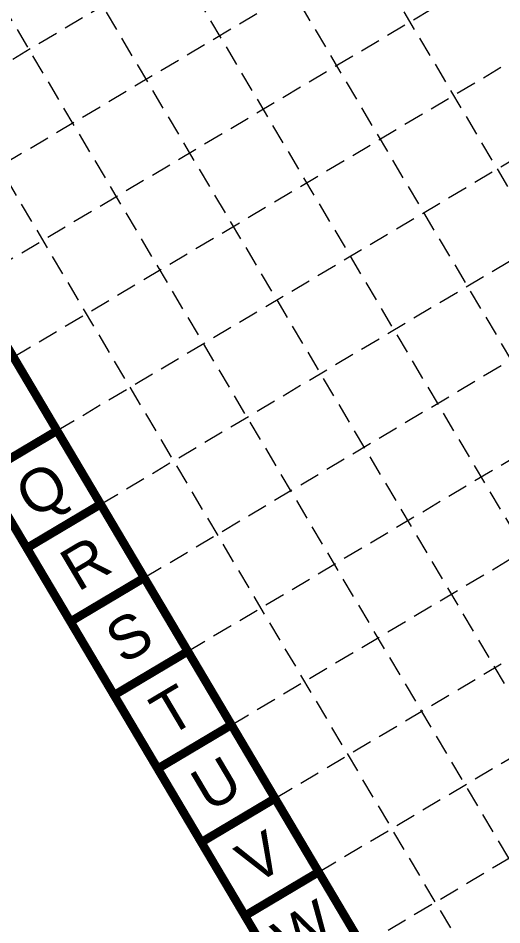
# Model space of a CAD drawing. Header units: inches. Extents: x 2527773 to 2531821, y 6906669 to 6910268.
# Drawn here: x 2528263 to 2528567, y 6907450 to 6908017 of the extents above; entities that cross this region are included whole.
import ezdxf
from ezdxf.enums import TextEntityAlignment as Align

# ---------------------------------------------------------------- set-up
doc = ezdxf.new("R2010")
doc.units = ezdxf.units.IN
doc.header["$MEASUREMENT"] = 0
doc.linetypes.add('HIDDEN', pattern=[0.009525, 0.00635, -0.003175])
doc.layers.add('BASE', color=7, linetype='Continuous')
doc.layers.add('GRID', color=254, linetype='HIDDEN')
doc.styles.get("Standard").update_dxf_attribs({"font": 'ARIAL.TTF'})

msp = doc.modelspace()

# ---------------------------------------------------------------- linework, layer by layer
at = {"layer": 'BASE', "const_width": 5.36}
for points in [[(2528870.47, 6906672.72), (2531817.24, 6908422.65), (2530723.54, 6910264.38), (2527776.77, 6908514.46)], [(2528889.08, 6906746.04), (2531744.04, 6908441.33), (2530704.89, 6910191.06), (2527850.59, 6908496.12)]]:
    msp.add_lwpolyline(points, close=True, dxfattribs=at)
for points in [[(2528287.63, 6907759.06), (2528241.59, 6907731.72)], [(2528314.98, 6907713.02), (2528268.93, 6907685.68)], [(2528342.32, 6907666.98), (2528296.28, 6907639.63)], [(2528369.66, 6907620.93), (2528323.62, 6907593.59)], [(2528397, 6907574.89), (2528350.96, 6907547.55)], [(2528424.35, 6907528.85), (2528378.3, 6907501.5)], [(2528451.69, 6907482.8), (2528405.65, 6907455.46)]]:
    msp.add_lwpolyline(points, dxfattribs=at)
at = {"layer": 'GRID', "color": 252, "linetype": 'HIDDEN', "lineweight": 0, "ltscale": 2000}
for p, q in [((2528178.26, 6907943.24), (2531032.95, 6909638.48)), ((2528205.61, 6907897.19), (2531060.29, 6909592.43)), ((2528232.95, 6907851.15), (2531087.63, 6909546.39)), ((2528260.29, 6907805.11), (2531114.98, 6909500.35)), ((2528287.63, 6907759.06), (2531142.32, 6909454.3)), ((2528314.98, 6907713.02), (2531169.66, 6909408.26)), ((2528342.32, 6907666.98), (2531197, 6909362.22)), ((2528369.66, 6907620.93), (2531224.35, 6909316.17)), ((2528397, 6907574.89), (2531251.69, 6909270.13)), ((2528424.35, 6907528.85), (2531279.03, 6909224.09)), ((2528451.69, 6907482.8), (2531306.37, 6909178.04)), ((2528479.03, 6907436.76), (2531333.72, 6909132)), ((2528126, 6908660.16), (2529083.37, 6907048)), ((2528079.96, 6908632.82), (2529037.33, 6907020.66)), ((2528033.91, 6908605.47), (2528991.28, 6906993.32)), ((2527987.87, 6908578.13), (2528945.24, 6906965.97)), ((2527941.83, 6908550.79), (2528899.2, 6906938.63)), ((2527895.78, 6908523.45), (2528853.15, 6906911.29))]:
    msp.add_line(p, q, dxfattribs=at)

# ---------------------------------------------------------------- texts
at = {"layer": 'BASE'}
for s, p in [('Q', (2528278.28, 6907722.37)), ('R', (2528305.63, 6907676.33)), ('S', (2528332.97, 6907630.28)), ('T', (2528360.31, 6907584.24)), ('U', (2528387.65, 6907538.2)), ('V', (2528415, 6907492.15)), ('W', (2528442.34, 6907446.11))]:
    msp.add_text(s, height=26.78, rotation=30.7037, dxfattribs=at).set_placement(p, align=Align.MIDDLE_CENTER)

doc.saveas('drawing.dxf')
